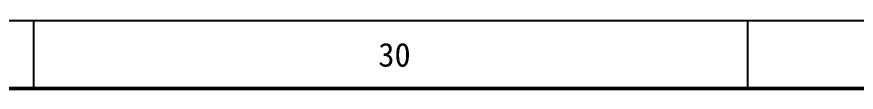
# Model space of a CAD drawing. Header units: millimetres. Extents: x 1543 to 5748, y 1576 to 2417.
# Drawn here: x 4589.6 to 4713.1, y 2407.3 to 2417.3 of the extents above; entities that cross this region are included whole.
import ezdxf

# ---------------------------------------------------------------- set-up
doc = ezdxf.new("R2010")
doc.units = ezdxf.units.MM
doc.layers.get('0').update_dxf_attribs({"lineweight": 25})
doc.layers.add('图框层', color=7, linetype='Continuous', lineweight=25)
doc.styles.get("Standard").update_dxf_attribs({"font": ''})
doc.styles.get('Standard').set_extended_font_data('SimSun')

# ---------------------------------------------------------------- blocks, each defined once
blk = doc.blocks.new('ZwmFrameMain_A0X5^_^分区图框^_^landscape')
at = {"color": 3}
for p, q in [((3023.63, 831), (3023.63, 821)), ((3128.75, 831), (3128.75, 821))]:
    blk.add_line(p, q, dxfattribs=at)
at = {"lineweight": 50}
blk.add_line((0, 821), (4170, 821), dxfattribs=at)
at = {"layer": '图框层', "color": 1}
blk.add_line((-25, 831), (4180, 831), dxfattribs=at)
at = {"color": 3, "insert": (3074.4, 827.71), "char_height": 3.5, "attachment_point": 1}
blk.add_mtext_dynamic_manual_height_columns('30', width=5.7094, gutter_width=1, heights=[0], dxfattribs=at)

msp = doc.modelspace()

# ---------------------------------------------------------------- block references
at = {"layer": '图框层', "lineweight": -3}
msp.add_blockref('ZwmFrameMain_A0X5^_^分区图框^_^landscape', (1568.4, 1586.27), dxfattribs=at)

doc.saveas('drawing.dxf')
